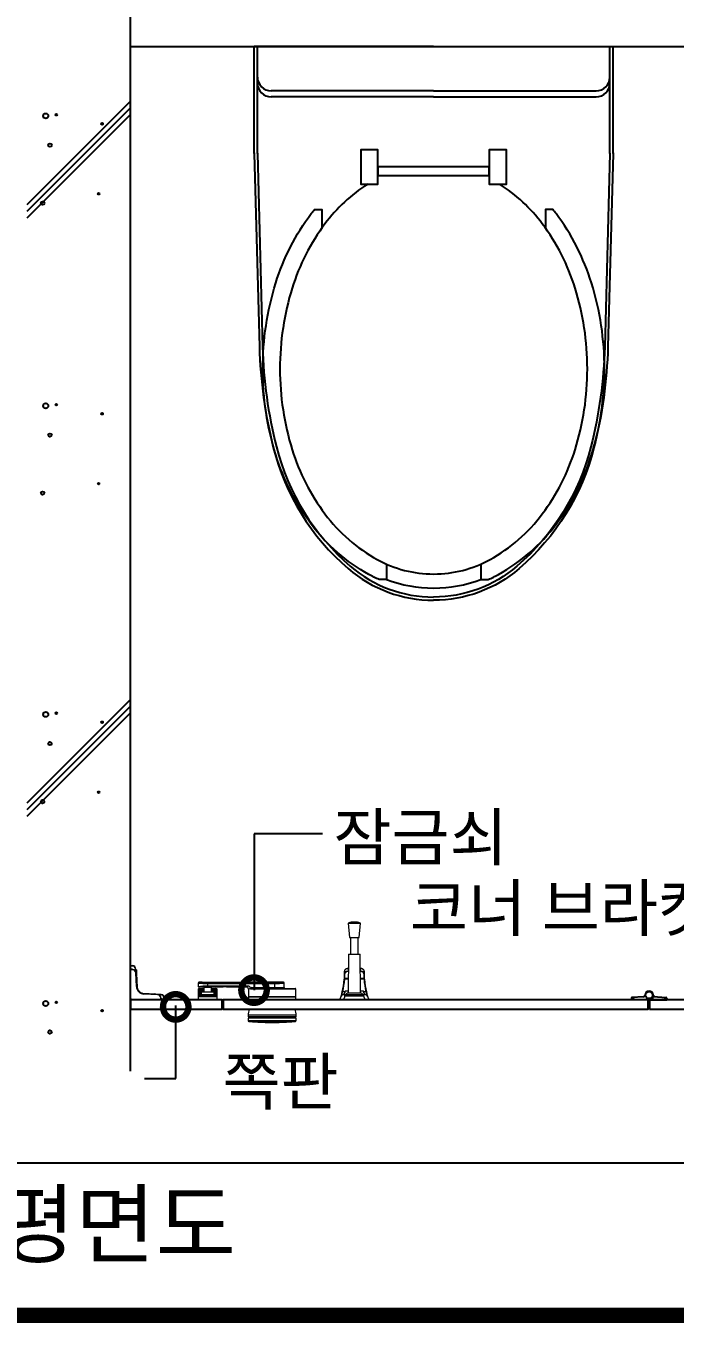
# Model space of a CAD drawing. Extents: x -256 to 8104, y -176 to 5714.
# Drawn here: x 2552 to 2977, y 2764 to 3615 of the extents above; entities that cross this region are included whole.
import ezdxf
from ezdxf.enums import TextEntityAlignment as Align

# ---------------------------------------------------------------- set-up
doc = ezdxf.new("R2010")
doc.units = 0
doc.header["$LTSCALE"] = 30
doc.layers.get('0').update_dxf_attribs({"linetype": 'CONTINUOUS'})
for name, color, linetype in [('0_toilet', 6, 'CONTINUOUS'), ('HAT', 8, 'CONTINUOUS'), ('TIT', 3, 'CONTINUOUS'), ('경첩', 4, 'CONTINUOUS'), ('문자', 3, 'CONTINUOUS'), ('부자재', 4, 'CONTINUOUS'), ('옷걸이', 4, 'CONTINUOUS'), ('잠금쇠(회전형)', 4, 'CONTINUOUS'), ('치수', 1, 'CONTINUOUS'), ('해치', 8, 'CONTINUOUS')]:
    doc.layers.add(name, color=color, linetype=linetype)
doc.styles.add('돋움', font='malgun.ttf')

# ---------------------------------------------------------------- blocks, each defined once
blk = doc.blocks.new('_DOTSMALL')
at = {"color": 0, "linetype": 'ByBlock', "const_width": 0.5}
blk.add_lwpolyline([(-0.0625, 0, 1), (0.0625, 0, 1)], format="xyb", close=True, dxfattribs=at)
blk = doc.blocks.new('A$C63EC304E')
at = {"layer": '치수', "color": 1, "xscale": 2.5, "yscale": 2.5, "zscale": 2.5, "rotation": 234.3098741996962}
blk.add_blockref('_DOTSMALL', (0.312, 0.312), dxfattribs=at)
blk = doc.blocks.new('A$C2BC9653E')
at = {"layer": '치수', "xscale": 0.3333333333333333, "yscale": 0.3333333333333333, "zscale": 0.3333333333333333}
blk.add_blockref('A$C63EC304E', (0, 0), dxfattribs=at)
blk = doc.blocks.new('A$C7FC71301')
at = {"layer": '치수', "rotation": 180}
blk.add_blockref('A$C2BC9653E', (0.208, 0.208), dxfattribs=at)
blk = doc.blocks.new('A$C4A20372B')
at = {"layer": '치수'}
blk.add_blockref('A$C7FC71301', (0, 0), dxfattribs=at)
blk = doc.blocks.new('A$C566469F5')
at = {"layer": '치수'}
blk.add_blockref('A$C4A20372B', (0, 0), dxfattribs=at)
blk = doc.blocks.new('A$C7E317CD4')
at = {"layer": '해치', "xscale": 2, "yscale": 2, "zscale": 2}
blk.add_blockref('A$C566469F5', (0, 0), dxfattribs=at)
blk = doc.blocks.new('A$C601D7F27')
at = {"layer": '치수'}
blk.add_blockref('A$C7E317CD4', (0, 0), dxfattribs=at)
blk = doc.blocks.new('A$C38802C08')
at = {"layer": '치수'}
blk.add_blockref('A$C601D7F27', (0, 0), dxfattribs=at)
blk = doc.blocks.new('A$C10E41893')
at = {"layer": '부자재'}
for p, q in [((6.5, 0), (6.5, 196)), ((123.3, 196), (6.5, 196)), ((123.3, 192.5), (6.5, 192.5)), ((54.8, 0), (54.8, 177.5)), ((61.4, 0), (61.4, 177.5)), ((6.5, 0), (6.5, -196)), ((54.8, 0), (54.8, -177.5)), ((61.4, 0), (61.4, -177.5)), ((123.3, -192.5), (6.5, -192.5)), ((123.3, -196), (6.5, -196))]:
    blk.add_line(p, q, dxfattribs=at)
for points in [[(122.7, 196, -0.012538), (123.3, 196), (334.6, 190.3, -0.055395), (444.7, 175.1, -0.154276), (576.9, 93.3, -0.179504), (611.5, 0, -0.179504)], [(122.8, 192.5, -0.012538), (123.2, 192.5), (334.5, 186.8, -0.055395), (443.8, 171.7, -0.154276), (574.3, 91, -0.179504), (608, 0, -0.179504)], [(572, 51.4), (588.8, 51.4), (588.8, 59.6, 0.021185), (583.3, 70.7, 0.106084), (528.4, 133.7, 0.085733), (452.6, 172.4, 0.075373), (358.7, 186.6, 0.075373), (264.8, 172.4, 0.085733), (189, 133.7, 0.007337), (184.4, 130.1), (184.4, 122), (204.7, 122)], [(156.7, -72, 0.089162), (200.2, -118.7, 0.085733), (270.3, -154.5, 0.075373), (358.7, -167.9, 0.075373), (447.1, -154.5, 0.085733), (517.2, -118.7, 0.106084), (567, -61.6, 0.126931), (582.8, 0, 0.126931), (567, 61.6, 0.106084), (517.2, 118.7, 0.085733), (447.1, 154.5, 0.075373), (358.7, 167.9, 0.075373), (270.3, 154.5, 0.085733), (200.2, 118.7, 0.089162), (156.7, 72)], [(588.8, -51.4, 0.090214), (598.2, 0, 0.090214), (588.8, 51.4, 0.106084)], [(122.7, -196, 0.012538), (123.3, -196), (334.6, -190.3, 0.055395), (444.7, -175.1, 0.154276), (576.9, -93.3, 0.179504), (611.5, 0, 0.179504)], [(122.8, -192.5, 0.012538), (123.2, -192.5), (334.5, -186.8, 0.055395), (443.8, -171.7, 0.154276), (574.3, -91, 0.179504), (608, 0, 0.179504)], [(572, -51.4), (588.8, -51.4), (588.8, -59.6, -0.021185), (583.3, -70.7, -0.106084), (528.4, -133.7, -0.085733), (452.6, -172.4, -0.075373), (358.7, -186.6, -0.075373), (264.8, -172.4, -0.085733), (189, -133.7, -0.007337), (184.4, -130.1), (184.4, -122), (204.7, -122)]]:
    blk.add_lwpolyline(points, format="xyb", dxfattribs=at)
blk.add_lwpolyline([(138, -60.8), (119.3, -60.8), (119.3, -79.5), (156.7, -79.5), (156.7, -60.8), (138, -60.8), (147.3, -60.8), (147.3, 60.8), (138, 60.8), (156.7, 60.8), (156.7, 79.5), (119.3, 79.5), (119.3, 60.8), (138, 60.8), (138, -60.8), (119.3, -60.8)], dxfattribs=at)
for centre, start, end in [((39.8, 177.5), 0, 90), ((46.4, 177.5), 0, 90), ((39.8, -177.5), 270, 0), ((46.4, -177.5), 270, 0)]:
    blk.add_arc(centre, 15, start, end, dxfattribs=at)
blk = doc.blocks.new('SLIDE_03')
for p, q in [((2620.23, 2929.32), (2620.23, 3701.05)), ((2620.23, 3601.05), (4320.23, 3601.05))]:
    blk.add_line(p, q)
at = {"color": 8}
blk.add_line((2484.16, 2869.24), (4446.74, 2869.24), dxfattribs=at)
at = {"color": 8, "const_width": 10}
blk.add_lwpolyline([(47.44, 2769.24), (5831.98, 2769.24)], dxfattribs=at)
at = {"layer": '0_toilet'}
for points in [[(2620.23, 2970.06), (2680.23, 2970.06), (2680.23, 2976.06), (2620.23, 2976.06)], [(2680.98, 2970.06), (2959.48, 2970.06), (2959.48, 2976.06), (2680.98, 2976.06)], [(2960.23, 2970.06), (3110.23, 2970.06), (3110.23, 2976.06), (2960.23, 2976.06)]]:
    blk.add_lwpolyline(points, close=True, dxfattribs=at)
at = {"layer": '경첩', "color": 4, "linetype": 'Continuous', "lineweight": 15}
for p, q in [((2620.23, 2998.55), (2621.37, 2998.55)), ((2620.23, 2998.3), (2620.23, 2998.55)), ((2620.23, 2996.15), (2620.23, 2998.3)), ((2621.37, 2998.3), (2620.23, 2998.3)), ((2621.48, 2996.15), (2620.23, 2996.15)), ((2620.23, 2996.05), (2621.49, 2996.05)), ((2620.23, 2995.8), (2620.23, 2996.05)), ((2621.49, 2995.8), (2620.23, 2995.8)), ((2620.23, 2995.8), (2620.23, 2977.55)), ((2621.37, 2998.3), (2621.37, 2998.55)), ((2621.48, 2996.05), (2621.48, 2996.15)), ((2621.49, 2996.05), (2621.49, 2995.8)), ((2623.54, 2994.86), (2623.47, 2996.3)), ((2624.01, 2984.83), (2623.59, 2993.8)), ((2623.72, 2996.32), (2623.84, 2993.82)), ((2623.91, 2995.82), (2623.75, 2995.66)), ((2624.02, 2995.22), (2623.78, 2994.98)), ((2623.84, 2993.82), (2624.26, 2984.84)), ((2624.02, 2995.22), (2624.15, 2992.52)), ((2624.15, 2992.52), (2623.91, 2992.28)), ((2624.18, 2991.85), (2623.94, 2991.61)), ((2624.2, 2991.51), (2623.96, 2991.27)), ((2624.23, 2990.83), (2623.99, 2990.6)), ((2624.25, 2990.5), (2624.01, 2990.26)), ((2624.38, 2987.63), (2624.14, 2987.39)), ((2624.38, 2987.62), (2624.14, 2987.38)), ((2624.4, 2987.2), (2624.16, 2986.96)), ((2624.41, 2986.96), (2624.17, 2986.72)), ((2624.2, 2991.51), (2624.23, 2990.83)), ((2624.46, 2986.04), (2624.22, 2985.8)), ((2624.46, 2985.94), (2624.22, 2985.7)), ((2624.48, 2985.6), (2624.24, 2985.36)), ((2624.48, 2985.5), (2624.24, 2985.26)), ((2624.25, 2990.5), (2624.38, 2987.63)), ((2624.38, 2987.62), (2624.4, 2987.2)), ((2624.41, 2986.96), (2624.46, 2986.04)), ((2624.46, 2986.04), (2624.46, 2985.94)), ((2624.46, 2985.94), (2624.48, 2985.6)), ((2624.48, 2985.6), (2624.48, 2985.5)), ((2624.48, 2985.5), (2624.51, 2984.85)), ((2624.53, 2984.59), (2624.31, 2984.36)), ((2624.56, 2984.37), (2624.34, 2984.15)), ((2624.63, 2984), (2624.42, 2983.79)), ((2624.43, 2983.79), (2624.63, 2983.99)), ((2624.79, 2983.47), (2624.59, 2983.28)), ((2624.95, 2983.07), (2624.76, 2982.88)), ((2625.07, 2982.83), (2624.88, 2982.65)), ((2625.34, 2982.39), (2625.16, 2982.22)), ((2625.48, 2982.19), (2625.31, 2982.01)), ((2626.57, 2981.16), (2626.39, 2980.98)), ((2626.79, 2981.02), (2626.61, 2980.84)), ((2627.25, 2980.77), (2627.06, 2980.58)), ((2627.5, 2980.67), (2627.3, 2980.47)), ((2628.03, 2980.49), (2627.82, 2980.29)), ((2637.98, 2979.41), (2629.01, 2979.83)), ((2629.02, 2980.08), (2637.99, 2979.66)), ((2629.03, 2980.33), (2629.27, 2980.32)), ((2629.27, 2980.32), (2629.03, 2980.08)), ((2629.27, 2980.32), (2630.62, 2980.26)), ((2630.62, 2980.26), (2630.38, 2980.02)), ((2631.3, 2980.23), (2631.06, 2979.99)), ((2631.64, 2980.21), (2631.4, 2979.97)), ((2632.31, 2980.18), (2632.07, 2979.94)), ((2632.31, 2980.18), (2635.01, 2980.05)), ((2635.01, 2980.05), (2634.77, 2979.81)), ((2635.69, 2980.02), (2635.45, 2979.78)), ((2636.03, 2980), (2635.79, 2979.76)), ((2636.7, 2979.97), (2636.46, 2979.73)), ((2636.7, 2979.97), (2639.91, 2979.82)), ((2637.99, 2979.66), (2640.49, 2979.54)), ((2640.48, 2979.29), (2639.04, 2979.36)), ((2640, 2979.73), (2639.84, 2979.57)), ((2640, 2979.73), (2639.91, 2979.82)), ((2639.98, 2976.05), (2639.98, 2977.31)), ((2640.23, 2977.31), (2639.98, 2977.31)), ((2640.23, 2977.31), (2640.23, 2976.05)), ((2640.33, 2977.3), (2640.23, 2977.3)), ((2640.33, 2976.05), (2640.33, 2977.3)), ((2642.48, 2976.05), (2642.48, 2977.19)), ((2642.48, 2977.19), (2642.73, 2977.19)), ((2642.73, 2977.19), (2642.73, 2976.05)), ((2621.73, 2976.05), (2639.98, 2976.05)), ((2640.23, 2976.05), (2639.98, 2976.05)), ((2642.48, 2976.05), (2640.33, 2976.05)), ((2642.73, 2976.05), (2642.48, 2976.05))]:
    blk.add_line(p, q, dxfattribs=at)
at = {"layer": '경첩', "color": 4, "linetype": 'Continuous', "lineweight": 15, "flags": 128}
for points in [[(2623.47, 2996.3), (2623.52, 2996.31), (2623.57, 2996.31), (2623.61, 2996.31), (2623.65, 2996.31), (2623.68, 2996.31), (2623.7, 2996.31), (2623.72, 2996.31), (2623.72, 2996.32)], [(2623.84, 2993.82), (2623.83, 2993.81), (2623.82, 2993.81), (2623.8, 2993.81), (2623.77, 2993.81), (2623.73, 2993.81), (2623.68, 2993.81), (2623.64, 2993.81), (2623.59, 2993.8)], [(2624, 2995.73), (2623.98, 2995.75), (2623.96, 2995.77), (2623.95, 2995.79), (2623.93, 2995.8), (2623.93, 2995.81), (2623.92, 2995.81), (2623.91, 2995.82), (2623.91, 2995.82)], [(2624, 2995.73), (2624, 2995.63), (2624.01, 2995.5), (2624.02, 2995.37), (2624.02, 2995.22)], [(2624.26, 2984.84), (2624.26, 2984.84), (2624.24, 2984.84), (2624.22, 2984.84), (2624.19, 2984.84), (2624.15, 2984.84), (2624.11, 2984.83), (2624.06, 2984.83), (2624.01, 2984.83)], [(2624.15, 2992.52), (2624.16, 2992.39), (2624.16, 2992.26), (2624.17, 2992.15), (2624.17, 2992.04), (2624.18, 2991.96), (2624.18, 2991.9), (2624.18, 2991.86), (2624.18, 2991.85)], [(2624.38, 2987.63), (2624.38, 2987.63), (2624.38, 2987.62)], [(2624.4, 2987.2), (2624.4, 2987.12), (2624.41, 2987.04), (2624.41, 2986.96)], [(2624.53, 2984.59), (2624.55, 2984.43), (2624.56, 2984.37)], [(2624.63, 2984), (2624.63, 2983.99), (2624.63, 2984)], [(2629.02, 2980.08), (2629.02, 2980.08), (2629.02, 2980.06), (2629.02, 2980.04), (2629.02, 2980.01), (2629.02, 2979.97), (2629.01, 2979.93), (2629.01, 2979.88), (2629.01, 2979.83)], [(2630.62, 2980.26), (2630.76, 2980.25), (2630.88, 2980.25), (2631, 2980.24), (2631.1, 2980.24), (2631.19, 2980.23), (2631.25, 2980.23), (2631.29, 2980.23), (2631.3, 2980.23)], [(2631.64, 2980.21), (2631.65, 2980.21), (2631.69, 2980.21), (2631.75, 2980.2), (2631.83, 2980.2), (2631.94, 2980.2), (2632.05, 2980.19), (2632.18, 2980.18), (2632.31, 2980.18)], [(2635.01, 2980.05), (2635.13, 2980.05), (2635.24, 2980.04), (2635.35, 2980.03), (2635.45, 2980.03), (2635.53, 2980.03), (2635.6, 2980.02), (2635.65, 2980.02), (2635.68, 2980.02), (2635.69, 2980.02)], [(2636.03, 2980), (2636.04, 2980), (2636.08, 2980), (2636.14, 2980), (2636.22, 2979.99), (2636.33, 2979.99), (2636.44, 2979.98), (2636.57, 2979.98), (2636.7, 2979.97)], [(2637.99, 2979.66), (2637.99, 2979.66), (2637.99, 2979.64), (2637.99, 2979.62), (2637.99, 2979.59), (2637.99, 2979.55), (2637.99, 2979.51), (2637.98, 2979.46), (2637.98, 2979.41)], [(2640.48, 2979.29), (2640.48, 2979.34), (2640.49, 2979.39), (2640.49, 2979.43), (2640.49, 2979.47), (2640.49, 2979.5), (2640.49, 2979.52), (2640.49, 2979.54), (2640.49, 2979.54)]]:
    blk.add_lwpolyline(points, dxfattribs=at)
at = {"layer": '경첩', "color": 4, "linetype": 'Continuous', "lineweight": 15}
for centre, radius, start, end in [((2621.37, 2996.2), 2.35, 2.69834, 90), ((2621.37, 2996.2), 2.1, 2.69834, 90), ((2621.49, 2993.7), 2.35, 2.69834, 90), ((2621.49, 2993.7), 2.1, 2.69834, 90), ((2629.26, 2985.08), 5.25, 182.69834, 267.30166), ((2629.26, 2985.08), 5, 182.69834, 267.30166), ((2629.26, 2985.08), 4.75, 182.69834, 185.90882), ((2621.73, 2977.55), 1.5, 180, 270), ((2629.26, 2985.08), 4.75, 188.6056, 193.16233), ((2629.26, 2985.08), 4.75, 193.24314, 199.76602), ((2629.26, 2985.08), 4.75, 199.76602, 204.99481), ((2629.26, 2985.08), 4.75, 208.17355, 214.38489), ((2629.26, 2985.08), 4.75, 214.38551, 217.43877), ((2629.26, 2985.08), 4.75, 217.43916, 235.61511), ((2629.25, 2985.08), 4.75, 235.61419, 238.70089), ((2629.26, 2985.08), 4.75, 238.70023, 245.00519), ((2629.26, 2985.08), 4.75, 248.24939, 255.00018), ((2629.26, 2985.08), 4.75, 255, 267.30166), ((2637.88, 2977.31), 2.1, 0, 87.30166), ((2637.88, 2977.31), 2.35, 0, 87.30166), ((2640.38, 2977.19), 2.1, 0, 87.30166), ((2640.38, 2977.19), 2.35, 0, 87.30166)]:
    blk.add_arc(centre, radius, start, end, dxfattribs=at)
at = {"layer": '부자재'}
for p, q in [((2948.42, 2976.98), (2948.42, 2976.05)), ((2956.16, 2978.14), (2948.96, 2977.64)), ((2949.67, 2977.14), (2949.67, 2976.05)), ((2959.88, 2976.6), (2959.88, 2975.8)), ((2960.13, 2976.6), (2960.13, 2975.8)), ((2962.87, 2978.22), (2971.03, 2977.64)), ((2970.34, 2977.14), (2970.34, 2976.05)), ((2971.59, 2976.98), (2971.59, 2976.05)), ((2959.07, 2976.05), (2948.42, 2976.05)), ((2960.13, 2975.8), (2959.88, 2975.8)), ((2960.6, 2976.1), (2960.6, 2976.05)), ((2960.6, 2976.05), (2971.59, 2976.05))]:
    blk.add_line(p, q, dxfattribs=at)
at = {"layer": '부자재', "color": 1}
blk.add_circle((2960, 2979.26), 2.34, dxfattribs=at)
at = {"layer": '부자재'}
for centre, radius, start, end in [((2949.12, 2976.95), 0.7, 101.7765, 181.67124), ((2950.52, 2976.91), 0.884, 113.40773, 164.5497), ((2956.1, 2979.43), 1.29, 272.92313, 352.47243), ((2960, 2979.26), 2.62, 270, 180), ((2960.36, 2975.03), 1.65, 102.52675, 141.54753), ((2959.65, 2975.03), 1.65, 43.10029, 77.47325), ((2960.1, 2978.91), 2.86, 280.08401, 345.97919), ((2963.91, 2979.43), 1.29, 187.52757, 267.07687), ((2969.49, 2976.91), 0.884, 15.4503, 67.30044), ((2970.89, 2976.95), 0.7, 358.32876, 78.2235)]:
    blk.add_arc(centre, radius, start, end, dxfattribs=at)
at = {"layer": '옷걸이', "lineweight": 15}
for p, q in [((2762.85, 3026.4), (2763.6, 3016.9)), ((2762.85, 3026.4), (2770.85, 3026.4)), ((2770.1, 3016.9), (2770.85, 3026.4)), ((2763.6, 3016.9), (2770.1, 3016.9)), ((2764.35, 3016.9), (2764.35, 3006.05)), ((2769.35, 3006.05), (2769.35, 3016.9)), ((2763.1, 3005.81), (2762.88, 2980.55)), ((2770.6, 3005.81), (2763.1, 3005.81)), ((2763.35, 3006.05), (2766.85, 3006.05)), ((2766.85, 3006.05), (2770.35, 3006.05)), ((2770.82, 2980.55), (2770.6, 3005.81)), ((2763.02, 2996.69), (2762.92, 2996.69)), ((2762.92, 2996.69), (2762.92, 2996.6)), ((2763.02, 2996.6), (2762.92, 2996.6)), ((2762.94, 2995.07), (2762.94, 2994.71)), ((2762.94, 2995.07), (2763.01, 2995.07)), ((2763.01, 2994.71), (2762.94, 2994.71)), ((2770.78, 2996.69), (2770.68, 2996.69)), ((2770.78, 2996.6), (2770.68, 2996.6)), ((2770.7, 2995.07), (2770.77, 2995.07)), ((2770.77, 2994.71), (2770.7, 2994.71)), ((2770.77, 2995.07), (2770.77, 2994.71)), ((2770.78, 2996.69), (2770.78, 2996.6)), ((2762.96, 2989.59), (2760.52, 2989.59)), ((2760.58, 2990.35), (2762.97, 2990.35)), ((2770.74, 2990.35), (2773.12, 2990.35)), ((2773.19, 2989.59), (2770.74, 2989.59)), ((2757.35, 2976.05), (2758.2, 2978.62)), ((2758.2, 2978.62), (2758.2, 2978.63)), ((2758.2, 2978.63), (2758.2, 2978.63)), ((2759.18, 2979.42), (2759.07, 2979.39)), ((2759.15, 2979.31), (2759.15, 2979.31)), ((2774.56, 2979.31), (2759.15, 2979.31)), ((2760.6, 2981.46), (2759.16, 2981.46)), ((2760.59, 2981.45), (2759.16, 2981.45)), ((2760.57, 2978.6), (2759.73, 2976.05)), ((2760.53, 2980.9), (2760.6, 2981.48)), ((2760.57, 2978.6), (2760.57, 2979.29)), ((2760.57, 2979.29), (2773.14, 2979.29)), ((2773.14, 2978.6), (2760.57, 2978.6)), ((2771.63, 2980.55), (2762.08, 2980.55)), ((2773.11, 2981.48), (2773.17, 2980.92)), ((2774.55, 2981.46), (2773.11, 2981.46)), ((2774.55, 2981.45), (2773.11, 2981.45)), ((2773.14, 2978.6), (2773.14, 2979.29)), ((2773.98, 2976.05), (2773.14, 2978.6)), ((2774.63, 2979.39), (2774.52, 2979.42)), ((2774.56, 2979.31), (2774.56, 2979.31)), ((2774.68, 2979.39), (2774.58, 2979.41)), ((2775.51, 2978.63), (2775.51, 2978.62)), ((2775.51, 2978.63), (2775.51, 2978.63)), ((2775.51, 2978.62), (2776.35, 2976.05)), ((2759.73, 2976.05), (2757.35, 2976.05)), ((2773.98, 2976.05), (2759.73, 2976.05)), ((2776.35, 2976.05), (2773.98, 2976.05))]:
    blk.add_line(p, q, dxfattribs=at)
at = {"layer": '옷걸이', "lineweight": 15, "flags": 128}
for points in [[(2762.92, 2996.6), (2762.5, 2996.58), (2762.1, 2996.51), (2761.71, 2996.4), (2761.36, 2996.24), (2761.06, 2996.06), (2760.8, 2995.84), (2760.61, 2995.6), (2760.48, 2995.34), (2760.42, 2995.02), (2760.42, 2994.97)], [(2762.92, 2996.69), (2762.87, 2996.69), (2762.54, 2996.67), (2762.21, 2996.62), (2761.9, 2996.54), (2761.6, 2996.43), (2761.32, 2996.3), (2761.08, 2996.14), (2760.86, 2995.96), (2760.69, 2995.76), (2760.56, 2995.54), (2760.47, 2995.31), (2760.43, 2995.08), (2760.43, 2995.04)], [(2760.44, 2993.47), (2760.47, 2993.74), (2760.58, 2994), (2760.75, 2994.25), (2760.99, 2994.47), (2761.28, 2994.67), (2761.62, 2994.83), (2762, 2994.95), (2762.4, 2995.03), (2762.94, 2995.07)], [(2762.94, 2994.71), (2762.45, 2994.68), (2762.09, 2994.61), (2761.75, 2994.5), (2761.45, 2994.35), (2761.18, 2994.18), (2760.97, 2993.97), (2760.82, 2993.75), (2760.72, 2993.52), (2760.69, 2993.27)], [(2770.77, 2995.07), (2771.19, 2995.04), (2771.6, 2994.98), (2771.98, 2994.87), (2772.33, 2994.72), (2772.64, 2994.53), (2772.89, 2994.31), (2773.08, 2994.07), (2773.21, 2993.81), (2773.27, 2993.47)], [(2773.02, 2993.27), (2772.97, 2993.59), (2772.85, 2993.82), (2772.68, 2994.03), (2772.45, 2994.23), (2772.18, 2994.4), (2771.86, 2994.53), (2771.52, 2994.63), (2771.15, 2994.69), (2770.77, 2994.71)], [(2773.28, 2994.97), (2773.28, 2994.98), (2773.26, 2995.21), (2773.2, 2995.44), (2773.09, 2995.65), (2772.94, 2995.85), (2772.76, 2996.04), (2772.53, 2996.21), (2772.28, 2996.36), (2772, 2996.48), (2771.69, 2996.57), (2771.37, 2996.64), (2771.04, 2996.68), (2770.78, 2996.69)], [(2773.28, 2994.97), (2773.25, 2995.24), (2773.15, 2995.5), (2772.99, 2995.75), (2772.76, 2995.98), (2772.47, 2996.17), (2772.14, 2996.34), (2771.77, 2996.47), (2771.37, 2996.55), (2770.87, 2996.6), (2770.78, 2996.6)], [(2760.27, 2989.61), (2760.27, 2989.61), (2760.29, 2989.61), (2760.31, 2989.6), (2760.34, 2989.6), (2760.38, 2989.6), (2760.42, 2989.6), (2760.47, 2989.59), (2760.52, 2989.59)], [(2773.44, 2989.61), (2773.43, 2989.61), (2773.42, 2989.61), (2773.4, 2989.6), (2773.37, 2989.6), (2773.33, 2989.6), (2773.29, 2989.6), (2773.24, 2989.59), (2773.19, 2989.59)], [(2758.92, 2981.26), (2758.92, 2981.27), (2758.92, 2981.26)], [(2759.12, 2979.41), (2759.06, 2979.4), (2759.02, 2979.38)], [(2759.12, 2979.41), (2759.14, 2979.42), (2759.18, 2979.42)], [(2759.18, 2979.42), (2759.16, 2979.34), (2759.15, 2979.31)], [(2759.16, 2981.45), (2759.16, 2981.46), (2759.16, 2981.45)], [(2761.36, 2979.35), (2760.94, 2979.37), (2760.7, 2979.39), (2760.62, 2979.42), (2760.72, 2979.46), (2761, 2979.5), (2761.12, 2979.51)], [(2762.9, 2981.84), (2762.29, 2981.82), (2761.03, 2981.77)], [(2772.68, 2981.77), (2771.1, 2981.83), (2770.81, 2981.84)], [(2772.6, 2979.51), (2772.87, 2979.48), (2773.06, 2979.44), (2773.07, 2979.4), (2772.9, 2979.38), (2772.57, 2979.35), (2772.1, 2979.34)], [(2774.56, 2979.31), (2774.55, 2979.34), (2774.52, 2979.42)], [(2774.59, 2979.41), (2774.57, 2979.42), (2774.52, 2979.42)]]:
    blk.add_lwpolyline(points, dxfattribs=at)
at = {"layer": '옷걸이', "lineweight": 15}
for centre, radius, start, end in [((2766.85, 3016.11), 11.04, 68.76069, 111.23931), ((2763.35, 3005.8), 0.25, 90, 179.5), ((2770.35, 3005.8), 0.25, 0.5, 90), ((2707.67, 2993.83), 52.77, 356.45107, 359.60958), ((2707.67, 2993.83), 52.77, 359.60958, 1.23689), ((2760.66, 2993.5), 0.227, 188.20874, 276.39203), ((2707.67, 2993.64), 53.02, 356.45107, 359.60958), ((2707.67, 2995.43), 55.27, 359.61891, 1.20733), ((2826.04, 2995.43), 55.27, 178.79267, 180.38109), ((2773.05, 2993.5), 0.227, 263.60797, 351.79126), ((2826.04, 2993.64), 53.02, 180.39042, 183.54893), ((2826.04, 2993.83), 52.77, 178.76311, 180.39042), ((2826.04, 2993.83), 52.77, 180.39042, 183.54893), ((2707.67, 2993.83), 52.77, 346.23171, 355.4136), ((2707.67, 2993.83), 53.02, 346.50971, 355.4136), ((2707.67, 2993.83), 52.77, 355.41362, 356.45105), ((2760.56, 2990.58), 0.23, 185.45744, 275.18876), ((2726.61, 2992.99), 34.07, 354.27357, 355.56682), ((2773.14, 2990.58), 0.23, 264.81124, 354.54256), ((2807.1, 2992.99), 34.08, 184.43326, 185.72635), ((2826.04, 2993.83), 53.02, 184.5864, 193.49029), ((2826.03, 2993.83), 52.76, 183.54888, 184.58645), ((2826.04, 2993.83), 52.77, 184.5864, 193.76829), ((2708.92, 2993.49), 51.47, 343.23764, 346.25768), ((2759.3, 2978.24), 1.17, 101.39698, 160.6752), ((2759.15, 2978.31), 1, 89.99372, 161.80813), ((2709.31, 2993.66), 51.33, 343.52264, 346.23766), ((2759.16, 2981.21), 0.25, 90.27283, 166.23947), ((2759.16, 2981.2), 0.247, 89.25852, 165.91582), ((2758.74, 2981.19), 1.81, 282.06066, 352.51429), ((2758.61, 2981.59), 2.24, 284.82654, 3.59318), ((2760.85, 2981.48), 0.248, 89.5881, 179.72305), ((2760.95, 2981.4), 0.376, 79.93932, 150.54556), ((2761, 2981.46), 0.307, 84.77864, 118.98165), ((2760.69, 2980.88), 1.43, 284.10574, 346.92454), ((2766.98, 3380.44), 401.13, 269.19679, 270.73159), ((2773.03, 2980.88), 1.44, 193.11861, 255.96551), ((2772.72, 2981.5), 0.271, 58.63439, 97.60531), ((2772.74, 2981.37), 0.4, 32.00917, 97.80826), ((2775.1, 2981.59), 2.24, 176.39085, 255.18943), ((2772.86, 2981.48), 0.248, 0.27695, 90.4119), ((2774.96, 2981.18), 1.8, 186.78644, 258.2605), ((2774.54, 2981.21), 0.25, 13.76166, 89.45314), ((2774.55, 2981.2), 0.247, 14.08418, 90.74148), ((2824.23, 2993.61), 51.15, 193.75841, 196.46904), ((2774.56, 2978.31), 1, 18.19187, 90.00628), ((2774.41, 2978.25), 1.16, 19.29372, 79.39421), ((2825.02, 2993.55), 51.71, 193.74931, 196.75644)]:
    blk.add_arc(centre, radius, start, end, dxfattribs=at)
at = {"layer": '잠금쇠(회전형)', "linetype": 'Continuous', "lineweight": 15}
for p, q in [((2664.48, 2987.15), (2664.48, 2984.65)), ((2664.48, 2984.65), (2667.75, 2984.65)), ((2666.82, 2987.65), (2664.98, 2987.65)), ((2667.75, 2984.66), (2667.75, 2984.66)), ((2693.23, 2987.46), (2670.73, 2987.46)), ((2693.23, 2987.46), (2670.73, 2987.46)), ((2670.73, 2987.46), (2670.73, 2987.46)), ((2670.73, 2987.22), (2714.73, 2987.22)), ((2670.73, 2986.73), (2670.73, 2987.22)), ((2670.73, 2986.73), (2670.73, 2985.15)), ((2714.73, 2986.73), (2670.73, 2986.73)), ((2697.18, 2985.15), (2670.73, 2985.15)), ((2673.73, 2984.65), (2680.99, 2984.65)), ((2682.98, 2984.65), (2695.91, 2984.65)), ((2693.23, 2987.46), (2693.23, 2987.46)), ((2695.91, 2984.66), (2695.91, 2984.66)), ((2720.48, 2987.65), (2697.13, 2987.65)), ((2714.73, 2987.22), (2714.73, 2986.73)), ((2714.73, 2984.15), (2714.73, 2986.73)), ((2720.98, 2984.15), (2720.98, 2987.15)), ((2664.48, 2983.05), (2664.48, 2976.05)), ((2664.88, 2983.05), (2664.48, 2983.05)), ((2664.88, 2978.05), (2664.88, 2983.05)), ((2664.88, 2983.05), (2665.35, 2983.05)), ((2676.58, 2978.05), (2664.88, 2978.05)), ((2664.98, 2983.55), (2665.35, 2983.55)), ((2665.35, 2983.05), (2665.35, 2983.55)), ((2665.35, 2983.55), (2667.23, 2983.55)), ((2665.35, 2983.05), (2665.35, 2978.51)), ((2667.23, 2983.05), (2665.35, 2983.05)), ((2665.35, 2978.51), (2665.48, 2978.55)), ((2665.48, 2982.55), (2667.23, 2982.55)), ((2665.48, 2978.55), (2665.48, 2982.55)), ((2665.98, 2982.05), (2665.48, 2982.55)), ((2665.48, 2978.55), (2665.56, 2978.55)), ((2665.56, 2978.55), (2675.9, 2978.55)), ((2665.98, 2982.05), (2665.98, 2978.55)), ((2667.23, 2982.05), (2665.98, 2982.05)), ((2666.48, 2981.05), (2666.48, 2979.55)), ((2673.62, 2981.05), (2666.48, 2981.05)), ((2666.48, 2979.55), (2673.62, 2979.55)), ((2666.73, 2981.3), (2673.45, 2981.3)), ((2673.45, 2979.3), (2666.73, 2979.3)), ((2667.23, 2983.05), (2667.23, 2983.55)), ((2667.23, 2983.55), (2668.23, 2983.55)), ((2667.23, 2982.55), (2667.23, 2983.05)), ((2667.73, 2983.05), (2667.23, 2983.05)), ((2667.23, 2982.55), (2667.23, 2982.05)), ((2667.23, 2982.55), (2667.73, 2982.55)), ((2668.23, 2982.05), (2667.23, 2982.05)), ((2667.73, 2983.05), (2667.73, 2982.55)), ((2668.23, 2983.05), (2667.73, 2983.05)), ((2667.73, 2982.55), (2668.23, 2982.55)), ((2668.23, 2984.16), (2668.23, 2981.3)), ((2673.23, 2981.3), (2673.23, 2984.15)), ((2673.23, 2983.55), (2674.23, 2983.55)), ((2673.73, 2983.05), (2673.23, 2983.05)), ((2673.23, 2982.55), (2673.73, 2982.55)), ((2674.23, 2982.05), (2673.23, 2982.05)), ((2673.45, 2981.3), (2674.73, 2981.3)), ((2674.73, 2979.3), (2673.45, 2979.3)), ((2674.98, 2981.05), (2673.62, 2981.05)), ((2673.62, 2979.55), (2674.98, 2979.55)), ((2674.23, 2983.05), (2673.73, 2983.05)), ((2673.73, 2982.55), (2673.73, 2983.05)), ((2673.73, 2982.55), (2674.23, 2982.55)), ((2674.23, 2983.55), (2674.23, 2983.05)), ((2674.23, 2983.55), (2676.11, 2983.55)), ((2676.11, 2983.05), (2674.23, 2983.05)), ((2674.23, 2983.05), (2674.23, 2982.55)), ((2674.23, 2982.55), (2675.98, 2982.55)), ((2674.23, 2982.55), (2674.23, 2982.05)), ((2675.48, 2982.05), (2674.23, 2982.05)), ((2674.98, 2979.55), (2674.98, 2981.05)), ((2675.98, 2982.55), (2675.48, 2982.05)), ((2675.48, 2978.55), (2675.48, 2982.05)), ((2675.9, 2978.55), (2675.98, 2978.55)), ((2675.98, 2982.55), (2675.98, 2978.55)), ((2675.98, 2978.55), (2676.11, 2978.51)), ((2676.11, 2983.55), (2676.11, 2983.05)), ((2676.11, 2983.55), (2676.48, 2983.55)), ((2676.11, 2978.51), (2676.11, 2983.05)), ((2676.11, 2983.05), (2676.58, 2983.05)), ((2676.58, 2983.05), (2676.58, 2978.05)), ((2676.98, 2983.05), (2676.58, 2983.05)), ((2676.98, 2976.05), (2676.98, 2983.05)), ((2697.48, 2983.08), (2697.48, 2978.15)), ((2728.48, 2978.15), (2697.48, 2978.15)), ((2697.48, 2978.05), (2697.48, 2976.3)), ((2697.48, 2978.05), (2728.48, 2978.05)), ((2697.48, 2976.3), (2728.48, 2976.3)), ((2698.8, 2983.66), (2698.78, 2983.85)), ((2728.48, 2983.15), (2698.93, 2983.15)), ((2699.58, 2983.65), (2699.58, 2984.15)), ((2699.58, 2984.15), (2714.73, 2984.15)), ((2699.58, 2983.65), (2727.98, 2983.65)), ((2705.23, 2978.15), (2705.23, 2978.05)), ((2714.73, 2983.65), (2714.73, 2984.15)), ((2714.73, 2984.15), (2720.98, 2984.15)), ((2720.73, 2978.05), (2720.73, 2978.15)), ((2725.37, 2978.05), (2725.37, 2978.15)), ((2727.46, 2978.05), (2727.46, 2978.15)), ((2727.48, 2978.05), (2727.48, 2978.15)), ((2728.48, 2978.15), (2728.48, 2983.15)), ((2728.48, 2976.3), (2728.48, 2978.05)), ((2664.48, 2976.05), (2676.98, 2976.05)), ((2728.23, 2976.05), (2697.73, 2976.05)), ((2728.02, 2969.96), (2697.94, 2969.96)), ((2698.08, 2970.05), (2712.98, 2970.05)), ((2712.98, 2970.05), (2727.88, 2970.05)), ((2697.23, 2966.05), (2697.23, 2965.05)), ((2728.73, 2966.05), (2697.23, 2966.05)), ((2728.73, 2965.05), (2697.23, 2965.05)), ((2697.23, 2964.05), (2697.23, 2962.51)), ((2728.73, 2964.05), (2697.23, 2964.05)), ((2697.23, 2962.51), (2712.98, 2962.51)), ((2712.98, 2962.01), (2697.68, 2962.01)), ((2728.23, 2964.55), (2697.73, 2964.55)), ((2728.23, 2964.55), (2697.73, 2964.55)), ((2700.84, 2961.74), (2712.98, 2961.74)), ((2700.85, 2961.74), (2725.1, 2961.74)), ((2724.81, 2961.72), (2701.14, 2961.72)), ((2707.31, 2961.56), (2707.39, 2961.56)), ((2707.39, 2961.56), (2718.56, 2961.56)), ((2710.28, 2961.47), (2710.28, 2961.56)), ((2710.8, 2961.3), (2715.15, 2961.3)), ((2710.8, 2961.3), (2715.15, 2961.3)), ((2711.17, 2961.56), (2711.17, 2961.45)), ((2711.17, 2961.45), (2714.79, 2961.45)), ((2714.73, 2961.33), (2711.23, 2961.33)), ((2712.98, 2962.51), (2728.73, 2962.51)), ((2728.28, 2962.01), (2712.98, 2962.01)), ((2712.98, 2961.74), (2725.11, 2961.74)), ((2714.79, 2961.45), (2714.79, 2961.56)), ((2715.68, 2961.56), (2715.68, 2961.47)), ((2718.56, 2961.56), (2718.72, 2961.55)), ((2728.73, 2965.05), (2728.73, 2966.05)), ((2728.73, 2962.51), (2728.73, 2964.05))]:
    blk.add_line(p, q, dxfattribs=at)
at = {"layer": '잠금쇠(회전형)', "linetype": 'Continuous', "lineweight": 15, "flags": 128}
for points in [[(2670.73, 2987.46), (2670.08, 2987.46), (2669.43, 2987.48), (2668.83, 2987.51), (2668.27, 2987.54), (2667.8, 2987.57), (2667.4, 2987.6), (2667.1, 2987.63), (2666.9, 2987.65), (2666.82, 2987.65), (2666.82, 2987.65)], [(2707.29, 2961.5), (2707.11, 2961.52), (2707.04, 2961.54), (2707.07, 2961.55), (2707.19, 2961.55), (2707.31, 2961.56)], [(2711.23, 2961.33), (2711.21, 2961.33), (2711.2, 2961.34), (2711.19, 2961.35), (2711.18, 2961.36), (2711.18, 2961.38), (2711.17, 2961.4), (2711.17, 2961.43), (2711.17, 2961.45)], [(2714.73, 2961.33), (2714.74, 2961.33), (2714.75, 2961.34), (2714.76, 2961.35), (2714.77, 2961.36), (2714.78, 2961.38), (2714.78, 2961.4), (2714.79, 2961.43), (2714.79, 2961.45)], [(2718.72, 2961.55), (2718.78, 2961.55), (2718.9, 2961.55), (2718.91, 2961.53), (2718.83, 2961.52), (2718.66, 2961.5)]]:
    blk.add_lwpolyline(points, dxfattribs=at)
at = {"layer": '잠금쇠(회전형)', "linetype": 'Continuous', "lineweight": 15}
for centre, radius, start, end in [((2664.98, 2987.15), 0.5, 90, 180), ((2670.77, 3033.12), 46.39, 262.20818, 269.95155), ((2670.78, 2945.23), 39.93, 90.07036, 99.07748), ((2670.77, 3026.07), 38.85, 261.42989, 269.94115), ((2670.73, 2944.41), 40.36, 85.73711, 94.23801), ((2667.73, 2984.15), 0.5, 0.43639, 88.04749), ((2673.73, 2984.15), 0.5, 89.96877, 179.9724), ((2681.98, 2945.35), 39.32, 88.54257, 91.43969), ((2693.22, 3027.08), 39.62, 270.01404, 275.67028), ((2688.48, 3005.68), 22.3, 289.48526, 292.98802), ((2695.91, 2983.09), 1.56, 359.59497, 89.95031), ((2697.26, 2983.62), 1.54, 8.60077, 92.9035), ((2714.69, 3026.01), 38.79, 270.0516, 278.57737), ((2714.69, 3033.05), 46.32, 270.0429, 277.79737), ((2720.48, 2987.15), 0.5, 0, 90), ((2664.98, 2983.05), 0.5, 90, 180), ((2665.36, 2983.07), 0.485, 91.96218, 181.83618), ((2665.64, 2977.75), 0.816, 110.82653, 158.26403), ((2666.73, 2981.05), 0.25, 90, 180), ((2666.73, 2979.55), 0.25, 180, 270), ((2667.23, 2983.05), 0.5, 0, 90), ((2667.23, 2982.55), 0.5, 270, 0), ((2670.73, 2956.57), 27.7, 84.8219, 95.14791), ((2674.23, 2983.05), 0.5, 90, 180), ((2674.23, 2982.55), 0.5, 180, 270), ((2674.73, 2981.05), 0.25, 0, 90), ((2674.73, 2979.55), 0.25, 270, 0), ((2676.09, 2983.07), 0.485, 358.16382, 88.03782), ((2675.82, 2977.75), 0.816, 21.73597, 69.17347), ((2676.48, 2983.05), 0.5, 0, 90), ((2697.73, 2976.3), 0.25, 180, 270), ((2719.42, 2935.42), 52.46, 113.13853, 114.70837), ((2699.57, 2982.98), 1.18, 89.48836, 132.25903), ((2700.49, 2983.8), 1.69, 184.58266, 202.32751), ((2699.51, 2983.07), 0.588, 82.63369, 171.85158), ((2721.48, 2984.15), 0.5, 180, 270), ((2727.98, 2983.15), 0.5, 0, 90), ((2728.23, 2976.3), 0.25, 270, 0), ((2708.27, 2966.05), 11.04, 159.29961, 180), ((2698.08, 2969.9), 0.15, 90, 159.29961), ((2727.88, 2969.9), 0.15, 20.70039, 90), ((2717.69, 2966.05), 11.04, 0, 20.70039), ((2697.23, 2964.55), 0.5, 0, 90), ((2697.23, 2964.55), 0.5, 270, 0), ((2697.73, 2962.51), 0.5, 180, 264.55841), ((2712.98, 3122.6), 161.31, 264.55841, 265.68596), ((2700.85, 2961.87), 0.125, 265.68596, 270), ((2701.15, 2961.84), 0.125, 235.46261, 265.79687), ((2712.98, 3122.75), 161.46, 265.79687, 269.22758), ((2707.27, 2959.77), 1.78, 88.63824, 96.02732), ((2713.25, 3042.21), 80.92, 265.77886, 267.82871), ((2713.34, 3042.23), 80.82, 266.53826, 267.82898), ((2710.16, 2961.45), 0.114, 281.53171, 6.60874), ((2711.23, 2992.06), 30.74, 268.0585, 270.00127), ((2711.17, 2984.02), 22.57, 267.73509, 270.00139), ((2714.74, 2991.78), 30.45, 269.98969, 271.95054), ((2714.79, 2983.81), 22.36, 269.98808, 272.27544), ((2712.98, 3122.75), 161.46, 270.77242, 274.20313), ((2712.62, 3042.23), 80.82, 272.17102, 273.46174), ((2715.79, 2961.45), 0.114, 173.39126, 258.46829), ((2712.71, 3042.21), 80.92, 272.17129, 274.22114), ((2718.67, 2961.59), 0.0882, 204.57309, 265.36208), ((2718.74, 2960.43), 1.13, 83.08581, 90.71909), ((2724.8, 2961.84), 0.125, 274.20313, 304.53739), ((2725.1, 2961.87), 0.125, 270, 274.31404), ((2712.98, 3122.6), 161.31, 274.31404, 275.44159), ((2728.73, 2964.55), 0.5, 90, 180), ((2728.73, 2964.55), 0.5, 180, 270), ((2728.23, 2962.51), 0.5, 275.44159, 0)]:
    blk.add_arc(centre, radius, start, end, dxfattribs=at)
at = {"layer": '치수'}
for p, q in [((2746.07, 3084.85), (2701.11, 3084.85)), ((2701.11, 3084.85), (2701.11, 2982.49)), ((2649.79, 2924.55), (2649.79, 2972.5)), ((2629.39, 2924.55), (2649.79, 2924.55))]:
    blk.add_line(p, q, dxfattribs=at)
at = {"layer": '해치'}
for p, q in [((2552.49, 3497.62), (2620.23, 3565.36)), ((2552.49, 3488.8), (2620.23, 3556.54)), ((2552.49, 3105.32), (2620.23, 3173.06)), ((2552.49, 3096.49), (2620.23, 3164.23))]:
    blk.add_line(p, q, dxfattribs=at)
at = {"layer": '해치', "color": 2}
for p, q in [((2552.49, 3493.21), (2620.23, 3560.95)), ((2552.49, 3100.91), (2620.23, 3168.64))]:
    blk.add_line(p, q, dxfattribs=at)
at = {"layer": '해치'}
for centre, radius in [((2564.61, 3555.58), 1.68), ((2571.56, 3556.36), 0.56), ((2601.56, 3550.4), 0.56), ((2567.41, 3536.41), 1.12), ((2599.32, 3504.52), 0.559), ((2562.6, 3498.37), 1.12), ((2564.61, 3365.52), 1.68), ((2571.56, 3366.31), 0.56), ((2601.56, 3360.34), 0.56), ((2567.41, 3346.36), 1.12), ((2562.6, 3308.32), 1.12), ((2599.32, 3314.47), 0.559), ((2564.61, 3163.27), 1.68), ((2571.56, 3164.06), 0.56), ((2601.56, 3158.09), 0.56), ((2567.41, 3144.1), 1.12), ((2599.32, 3112.22), 0.559), ((2562.6, 3106.06), 1.12), ((2564.61, 2973.72), 1.68), ((2571.56, 2974.5), 0.56), ((2601.56, 2969.04), 0.56), ((2567.41, 2955.05), 1.12)]:
    blk.add_circle(centre, radius, dxfattribs=at)
at = {"layer": 'HAT', "xscale": 0.6000000000003638, "yscale": 0.6000000000003638, "zscale": 0.6000000000003638, "rotation": 270}
blk.add_blockref('A$C10E41893', (2818.83, 3604.95), dxfattribs=at)
at = {"layer": '해치', "xscale": -20, "yscale": 20, "zscale": 20}
for p, rotation in [((2705.28, 2986.65), 89.99999999999986), ((2653.96, 2975.67), 89.99999999999987)]:
    blk.add_blockref('A$C38802C08', p, dxfattribs=dict(at, rotation=rotation))
at = {"layer": 'TIT', "style": '돋움'}
blk.add_text('평면도', height=42, dxfattribs=at).set_placement((2689.34, 2808), align=Align.RIGHT)
at = {"layer": '문자', "style": '돋움'}
for s, p in [('잠금쇠', (2810.25, 3083.14)), ('코너 브라켓', (2903.6, 3036.65)), ('쪽판', (2718.44, 2922.84))]:
    blk.add_text(s, height=30.337, dxfattribs=at).set_placement(p, align=Align.MIDDLE)

msp = doc.modelspace()

# ---------------------------------------------------------------- block references
msp.add_blockref('SLIDE_03', (0, 0))

doc.saveas('drawing.dxf')
